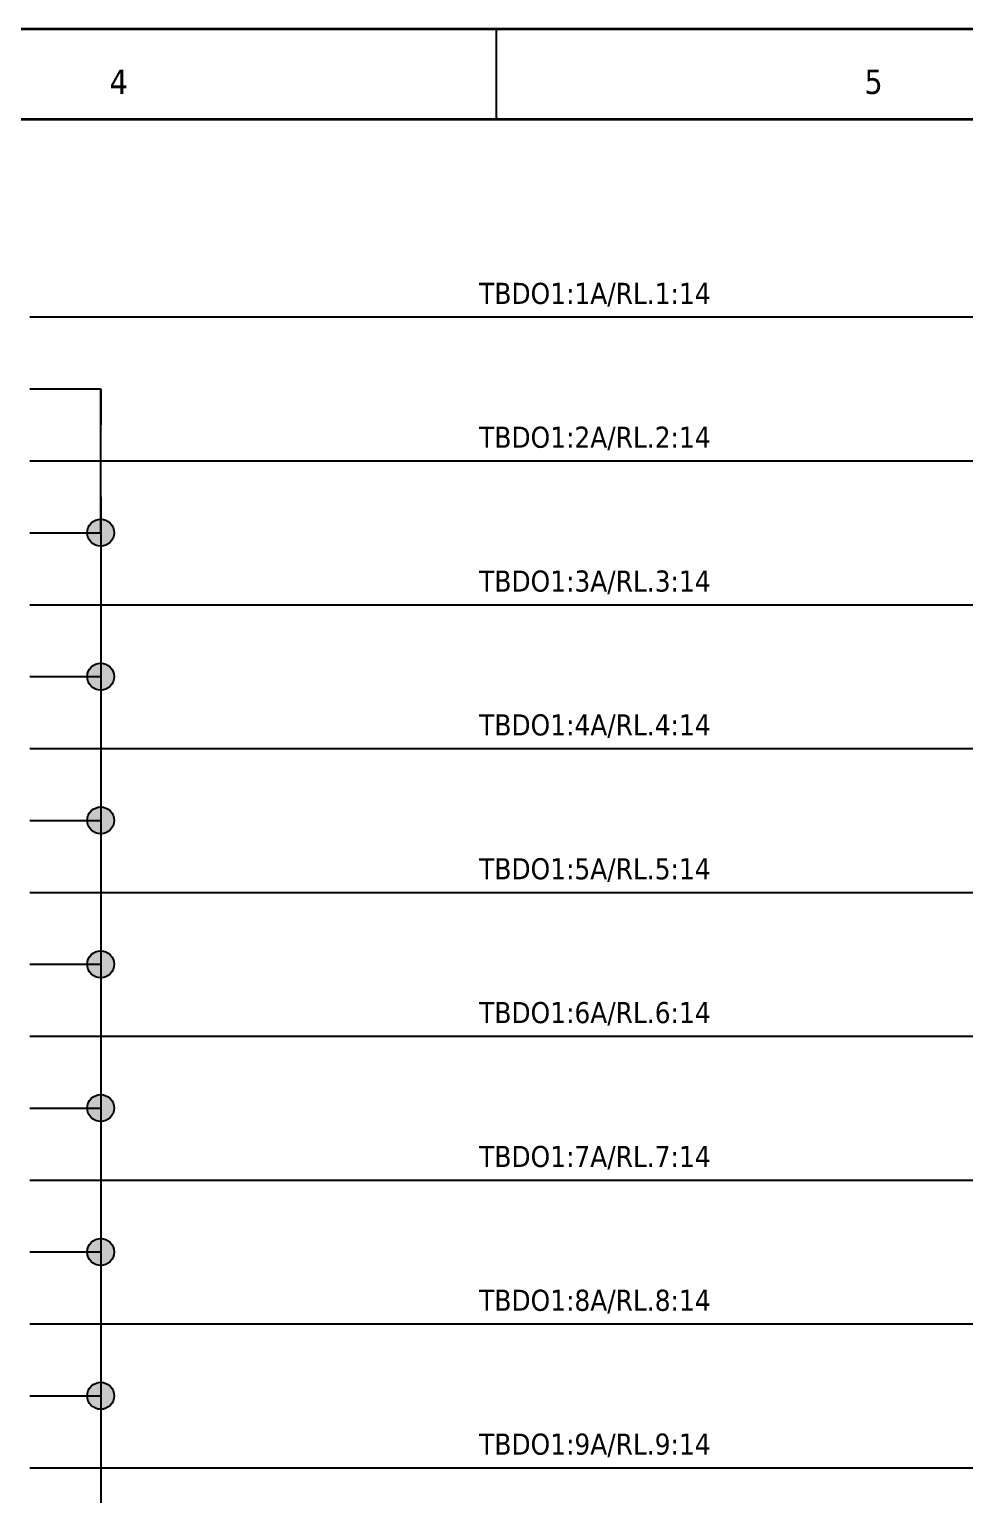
# Model space of a CAD drawing. Header units: millimetres. Extents: x 0 to 1792788, y -13 to 262234.
# Drawn here: x 184 to 236.1, y 215.5 to 297 of the extents above; entities that cross this region are included whole.
import ezdxf
from ezdxf.enums import TextEntityAlignment as Align

# ---------------------------------------------------------------- set-up
doc = ezdxf.new("R2010")
doc.units = ezdxf.units.MM
for name, color, linetype, lineweight in [('EPLAN201', 7, 'Continuous', 35), ('EPLAN311', 7, 'Continuous', 25), ('EPLAN405', 7, 'Continuous', 25), ('EPLAN451', 7, 'Continuous', 35), ('EPLAN452', 7, 'Continuous', 35), ('EPLAN453', 7, 'Continuous', 35)]:
    doc.layers.add(name, color=color, linetype=linetype, lineweight=lineweight)
doc.styles.add('Tahoma', font='')
doc.styles.get('Tahoma').set_extended_font_data('Tahoma')

# ---------------------------------------------------------------- blocks, each defined once
blk = doc.blocks.new('EPLFRAME')
at = {"layer": 'EPLAN201', "linetype": 'Continuous', "lineweight": 25, "ltscale": 4}
blk.add_line((210, 297), (210, 292), dxfattribs=at)
at = {"layer": 'EPLAN201', "linetype": 'Continuous', "lineweight": 35, "ltscale": 4}
blk.add_line((0, 292), (420, 292), dxfattribs=at)
blk.add_lwpolyline([(0, 0), (420, 0), (420, 297), (0, 297)], close=True, dxfattribs=at)
at = {"layer": 'EPLAN451', "color": 7, "style": 'Tahoma'}
for tag, p, height in [('14_10014', (101, 12), 2.257), ('14_10015', (185, 12), 2.257), ('14_10011', (101, 5), 2.257), ('14_10013', (332, 5), 1.625), ('14_10151', (73, 1), 1.625), ('14_10300', (415, 1), 1.625)]:
    blk.add_attdef(tag, p, '', height=height, dxfattribs=at)
blk.add_attdef('4_25020', text='', height=1.625, dxfattribs=at).set_placement((413, 1), align=Align.RIGHT)
at = {"layer": 'EPLAN452', "color": 7, "style": 'Tahoma'}
for tag, p, height in [('4_11041', (1, 17), 2.257), ('4_11071[1]', (1, 13), 1.625), ('4_11074[1]', (21, 13), 1.625), ('4_11070[1]', (41, 13), 1.625), ('4_11024', (73, 13), 1.625), ('4_11011', (231, 12), 2.257), ('4_11030', (301, 12), 2.257), ('4_20132_1001', (374, 13), 1.625), ('4_11071[2]', (1, 9), 1.625), ('4_11074[2]', (21, 9), 1.625), ('4_11070[2]', (41, 9), 1.625), ('4_11022', (73, 9), 1.625), ('4_20134_1001', (374, 9), 1.625), ('4_11071[3]', (1, 5), 1.625), ('4_11074[3]', (21, 5), 1.625), ('4_11070[3]', (41, 5), 1.625), ('4_11080', (73, 5), 1.625), ('4_11059', (301, 5), 1.625)]:
    blk.add_attdef(tag, p, '', height=height, dxfattribs=at)
for tag, height, p in [('4_11040', 2.257, (419, 17)), ('4_11000', 1.625, (419, 5)), ('4_11085', 1.625, (141, 1)), ('4_11086', 1.625, (183, 1))]:
    blk.add_attdef(tag, text='', height=height, dxfattribs=at).set_placement(p, align=Align.RIGHT)
at = {"layer": 'EPLAN453', "color": 7, "style": 'Tahoma'}
for tag, p in [('53_19005_1', (21, 293)), ('53_19005', (63, 293)), ('53_19005_8', (105, 293)), ('53_19005_6', (147, 293)), ('53_19005_7', (189, 293)), ('53_19005_9', (231, 293)), ('53_19005_3', (273, 293)), ('53_19005_2', (315, 293)), ('53_19005_4', (357, 293)), ('53_19005_5', (399, 293))]:
    blk.add_attdef(tag, text='', height=1.355, dxfattribs=at).set_placement(p, align=Align.BOTTOM_CENTER)
blk = doc.blocks.new('EPLSYM_LibrarySPECIAL_Symbol308_Variant0_Placement0')
at = {"layer": 'EPLAN405', "color": 7, "style": 'Tahoma'}
for tag, p in [('17_31011', (1.5, 6.35)), ('17_31002', (1.5, 0.5))]:
    blk.add_attdef(tag, text='', height=1.174, dxfattribs=at).set_placement(p, align=Align.BOTTOM_LEFT)
for tag, p in [('17_31004', (1.5, 4.4)), ('17_31003', (1.5, 2.45))]:
    blk.add_attdef(tag, p, '', height=1.174, dxfattribs=at)

msp = doc.modelspace()

# ---------------------------------------------------------------- hatches: boundary and pattern name
at = {"layer": 'EPLAN311', "linetype": 'Continuous', "lineweight": 25, "ltscale": 4}
h = msp.add_hatch(color=7, dxfattribs=at)
edge = h.paths.add_edge_path(flags=0)
edge.add_arc((188, 269), 0.75, 0, 360)
h = msp.add_hatch(color=7, dxfattribs=at)
edge = h.paths.add_edge_path(flags=0)
edge.add_arc((188, 261), 0.75, 0, 360)
h = msp.add_hatch(color=7, dxfattribs=at)
edge = h.paths.add_edge_path(flags=0)
edge.add_arc((188, 253), 0.75, 0, 360)
h = msp.add_hatch(color=7, dxfattribs=at)
edge = h.paths.add_edge_path(flags=0)
edge.add_arc((188, 245), 0.75, 0, 360)
h = msp.add_hatch(color=7, dxfattribs=at)
edge = h.paths.add_edge_path(flags=0)
edge.add_arc((188, 237), 0.75, 0, 360)
h = msp.add_hatch(color=7, dxfattribs=at)
edge = h.paths.add_edge_path(flags=0)
edge.add_arc((188, 229), 0.75, 0, 360)
h = msp.add_hatch(color=7, dxfattribs=at)
edge = h.paths.add_edge_path(flags=0)
edge.add_arc((188, 221), 0.75, 0, 360)

# ---------------------------------------------------------------- linework, layer by layer
at = {"layer": 'EPLAN311', "color": 7, "ltscale": 4}
for p, q in [((184.05, 281), (244, 281)), ((184.05, 273), (244, 273)), ((184.05, 265), (244, 265)), ((184.05, 257), (244, 257)), ((184.05, 249), (244, 249)), ((184.05, 241), (244, 241)), ((184.05, 233), (244, 233)), ((184.05, 225), (244, 225)), ((184.05, 217), (244, 217))]:
    msp.add_line(p, q, dxfattribs=at)
at = {"layer": 'EPLAN311', "ltscale": 4}
for p, q in [((184.05, 277), (188, 277)), ((188, 269), (188, 277)), ((184.05, 269), (186, 269)), ((188, 269), (188, 261)), ((184.05, 261), (186, 261)), ((188, 261), (188, 253)), ((184.05, 253), (186, 253)), ((188, 253), (188, 245)), ((184.05, 245), (186, 245)), ((188, 245), (188, 237)), ((184.05, 237), (186, 237)), ((188, 237), (188, 229)), ((184.05, 229), (186, 229)), ((188, 229), (188, 221)), ((184.05, 221), (186, 221)), ((188, 221), (188, 213))]:
    msp.add_line(p, q, dxfattribs=at)
at = {"layer": 'EPLAN311', "color": 7, "linetype": 'Continuous', "lineweight": 25, "ltscale": 4}
for p, q in [((186, 277), (188, 277)), ((188, 277), (188, 275)), ((188, 271), (188, 267)), ((186, 269), (188, 269)), ((188, 263), (188, 259)), ((186, 261), (188, 261)), ((188, 255), (188, 251)), ((186, 253), (188, 253)), ((188, 247), (188, 243)), ((186, 245), (188, 245)), ((188, 239), (188, 235)), ((186, 237), (188, 237)), ((188, 231), (188, 227)), ((186, 229), (188, 229)), ((188, 223), (188, 219)), ((186, 221), (188, 221))]:
    msp.add_line(p, q, dxfattribs=at)
for centre in [(188, 269), (188, 261), (188, 253), (188, 245), (188, 237), (188, 229), (188, 221)]:
    msp.add_circle(centre, 0.75, dxfattribs=at)

# ---------------------------------------------------------------- block references
ref = msp.add_blockref('EPLFRAME', (0, 0))
ref.add_attrib('53_19005_7', '4', dxfattribs={"layer": 'EPLAN453', "color": 7, "height": 1.355, "style": 'Tahoma'}).set_placement((189, 293), align=Align.BOTTOM_CENTER)
ref.add_attrib('53_19005_9', '5', dxfattribs={"layer": 'EPLAN453', "color": 7, "height": 1.355, "style": 'Tahoma'}).set_placement((231, 293), align=Align.BOTTOM_CENTER)
ref = msp.add_blockref('EPLSYM_LibrarySPECIAL_Symbol308_Variant0_Placement0', (209, 281))
ref.add_attrib('17_31011', 'TBDO1:1A/RL.1:14', dxfattribs={"layer": 'EPLAN405', "color": 7, "height": 1.1739, "style": 'Tahoma'}).set_placement((209.055, 281.374), align=Align.BOTTOM_LEFT)
ref = msp.add_blockref('EPLSYM_LibrarySPECIAL_Symbol308_Variant0_Placement0', (209, 273))
ref.add_attrib('17_31011', 'TBDO1:2A/RL.2:14', dxfattribs={"layer": 'EPLAN405', "color": 7, "height": 1.1739, "style": 'Tahoma'}).set_placement((209.055, 273.374), align=Align.BOTTOM_LEFT)
ref = msp.add_blockref('EPLSYM_LibrarySPECIAL_Symbol308_Variant0_Placement0', (209, 265))
ref.add_attrib('17_31011', 'TBDO1:3A/RL.3:14', dxfattribs={"layer": 'EPLAN405', "color": 7, "height": 1.1739, "style": 'Tahoma'}).set_placement((209.055, 265.374), align=Align.BOTTOM_LEFT)
ref = msp.add_blockref('EPLSYM_LibrarySPECIAL_Symbol308_Variant0_Placement0', (209, 257))
ref.add_attrib('17_31011', 'TBDO1:4A/RL.4:14', dxfattribs={"layer": 'EPLAN405', "color": 7, "height": 1.1739, "style": 'Tahoma'}).set_placement((209.055, 257.374), align=Align.BOTTOM_LEFT)
ref = msp.add_blockref('EPLSYM_LibrarySPECIAL_Symbol308_Variant0_Placement0', (209, 249))
ref.add_attrib('17_31011', 'TBDO1:5A/RL.5:14', dxfattribs={"layer": 'EPLAN405', "color": 7, "height": 1.1739, "style": 'Tahoma'}).set_placement((209.055, 249.374), align=Align.BOTTOM_LEFT)
ref = msp.add_blockref('EPLSYM_LibrarySPECIAL_Symbol308_Variant0_Placement0', (209, 241))
ref.add_attrib('17_31011', 'TBDO1:6A/RL.6:14', dxfattribs={"layer": 'EPLAN405', "color": 7, "height": 1.1739, "style": 'Tahoma'}).set_placement((209.055, 241.374), align=Align.BOTTOM_LEFT)
ref = msp.add_blockref('EPLSYM_LibrarySPECIAL_Symbol308_Variant0_Placement0', (209, 233))
ref.add_attrib('17_31011', 'TBDO1:7A/RL.7:14', dxfattribs={"layer": 'EPLAN405', "color": 7, "height": 1.1739, "style": 'Tahoma'}).set_placement((209.055, 233.374), align=Align.BOTTOM_LEFT)
ref = msp.add_blockref('EPLSYM_LibrarySPECIAL_Symbol308_Variant0_Placement0', (209, 225))
ref.add_attrib('17_31011', 'TBDO1:8A/RL.8:14', dxfattribs={"layer": 'EPLAN405', "color": 7, "height": 1.1739, "style": 'Tahoma'}).set_placement((209.055, 225.374), align=Align.BOTTOM_LEFT)
ref = msp.add_blockref('EPLSYM_LibrarySPECIAL_Symbol308_Variant0_Placement0', (209, 217))
ref.add_attrib('17_31011', 'TBDO1:9A/RL.9:14', dxfattribs={"layer": 'EPLAN405', "color": 7, "height": 1.1739, "style": 'Tahoma'}).set_placement((209.055, 217.374), align=Align.BOTTOM_LEFT)

doc.saveas('drawing.dxf')
